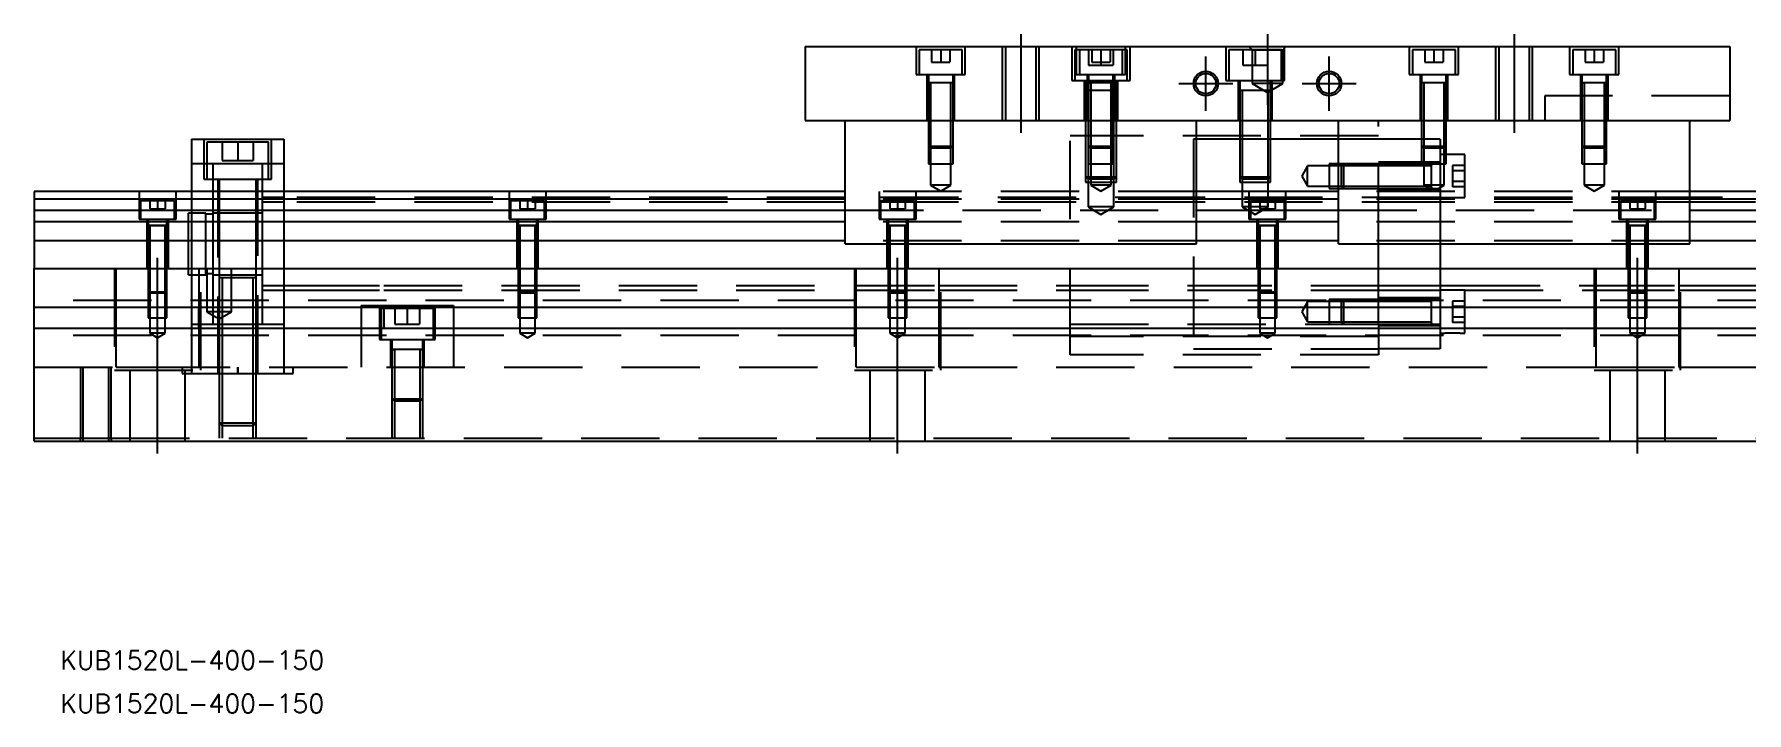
# Model space of a CAD drawing. Extents: x -14 to 651, y -281 to 102.
# Drawn here: x 0 to 277.7, y -281 to -171 of the extents above; entities that cross this region are included whole.
import ezdxf

# ---------------------------------------------------------------- set-up
doc = ezdxf.new("R2010")
doc.units = 0
doc.linetypes.add('CENTER', pattern=[50.8, 31.75, -6.35, 6.35, -6.35])
doc.linetypes.add('DASHED', pattern=[19.05, 12.7, -6.35])
doc.layers.get('0').update_dxf_attribs({"linetype": 'CONTINUOUS'})
doc.layers.add('CENTER', color=1, linetype='CENTER')
doc.styles.get("Standard").update_dxf_attribs({"font": 'txt.shx', "height": 3, "bigfont": 'bigfont.shx'})

# ---------------------------------------------------------------- blocks, each defined once
blk = doc.blocks.new('*U2')
at = {"color": 7, "linetype": 'CONTINUOUS'}
blk.add_text('KUB1520L-400-150', height=3, dxfattribs=at).set_placement((4.21, -281.02))
blk = doc.blocks.new('*U3')
at = {"color": 7, "linetype": 'CONTINUOUS'}
blk.add_text('KUB1520L-400-150', height=3, dxfattribs=at).set_placement((4.21, -273.99))

msp = doc.modelspace()

# ---------------------------------------------------------------- linework, layer by layer
at = {"color": 7, "linetype": 'CONTINUOUS'}
for p, q in [((125, -172.99), (125, -184.99)), ((125, -172.99), (275, -172.99)), ((275, -172.99), (275, -184.99)), ((149.000006, -178.89), (144.999994, -178.89)), ((149.000006, -178.89), (144.999994, -178.89)), ((171, -180.09), (170.499994, -180.09)), ((175.000006, -178.89), (170.999994, -178.89)), ((175.000006, -178.89), (170.999994, -178.89)), ((171.35, -180.09), (171, -180.09)), ((175, -180.09), (174.65, -180.09)), ((175.500006, -180.09), (175, -180.09)), ((200.500006, -180.09), (195.499994, -180.09)), ((200.500006, -180.09), (195.499994, -180.09)), ((255.000006, -178.89), (250.999994, -178.89)), ((125, -184.99), (275, -184.99)), ((131.5, -204.99), (131.5, -184.99)), ((188.5, -204.99), (188.5, -184.99)), ((211.5, -204.99), (211.5, -184.99)), ((268.5, -204.99), (268.5, -184.99)), ((25.5, -187.99), (25.5, -196.49)), ((25.5, -187.99), (40.5, -187.99)), ((40.5, -187.99), (40.5, -196.49)), ((218, -192.34), (212, -192.34)), ((226.6, -193.99), (226.6, -191.989994)), ((226.6, -193.99), (226.6, -191.989994)), ((0, -196.49), (0, -197.742272)), ((131.5, -196.49), (0, -196.49)), ((211.5, -196.49), (188.5, -196.49)), ((212, -195.64), (218, -195.64)), ((226.6, -195.990006), (226.6, -195.64)), ((400, -196.49), (268.5, -196.49)), ((131.5, -197.742272), (0, -197.742272)), ((0, -197.742272), (0, -199.51668)), ((0, -199.51668), (131.5, -199.51668)), ((0, -199.51668), (0, -201.413076)), ((211.5, -197.742272), (188.5, -197.742272)), ((188.5, -199.51668), (211.5, -199.51668)), ((400, -197.742272), (268.5, -197.742272)), ((268.5, -199.51668), (400, -199.51668)), ((0, -201.413076), (0, -204.467372)), ((131.5, -201.413076), (0, -201.413076)), ((21.500006, -201.99), (18.499994, -201.99)), ((19.998804, -201.99), (18.499994, -201.99)), ((21.500006, -201.99), (19.998804, -201.99)), ((81.500006, -201.99), (78.499994, -201.99)), ((79.998804, -201.99), (78.499994, -201.99)), ((81.500006, -201.99), (79.998804, -201.99)), ((141.500006, -201.99), (138.499994, -201.99)), ((139.998804, -201.99), (138.499994, -201.99)), ((141.500006, -201.99), (139.998804, -201.99)), ((211.5, -201.413076), (188.5, -201.413076)), ((201.500006, -201.99), (198.499994, -201.99)), ((199.998804, -201.99), (198.499994, -201.99)), ((201.500006, -201.99), (199.998804, -201.99)), ((261.500006, -201.99), (258.499994, -201.99)), ((259.998804, -201.99), (258.499994, -201.99)), ((261.500006, -201.99), (259.998804, -201.99)), ((400, -201.413076), (268.5, -201.413076)), ((131.5, -204.467372), (0, -204.467372)), ((0, -204.467372), (0, -208.99)), ((131.5, -204.99), (188.5, -204.99)), ((211.5, -204.467372), (188.5, -204.467372)), ((211.5, -204.99), (268.5, -204.99)), ((400, -204.467372), (268.5, -204.467372)), ((0, -208.99), (400, -208.99)), ((0, -215.29), (0, -208.99)), ((231.25, -211.74), (231.5, -211.74)), ((400, -215.29), (0, -215.29)), ((0, -218.69), (0, -215.29)), ((226.6, -215.29), (226.6, -213.989994)), ((226.6, -215.99), (226.6, -213.989994)), ((226.6, -215.849954), (226.6, -215.29)), ((226.6, -216.130046), (226.6, -215.849954)), ((400, -218.69), (0, -218.69)), ((0, -236.99), (0, -218.69)), ((226.6, -217.990006), (226.6, -217.98932)), ((63.000006, -222.09), (57.999994, -222.09)), ((0, -236.99), (400, -236.99))]:
    msp.add_line(p, q, dxfattribs=at)
at = {"color": 3, "linetype": 'DASHED'}
for p, q in [((143, -172.99), (143, -177.49)), ((150.5, -173.49), (143.5, -173.49)), ((143.5, -173.49), (143.5, -177.49)), ((145.5, -173.49), (145.5, -175.49)), ((147, -173.49), (147, -175.49)), ((148.5, -173.49), (148.5, -175.49)), ((150.5, -177.49), (150.5, -173.49)), ((151, -177.49), (151, -172.99)), ((157.000006, -172.99), (157.000006, -184.99)), ((157.5, -172.99), (157.5, -184.99)), ((162.5, -184.99), (162.5, -172.99)), ((162.999994, -184.99), (162.999994, -172.99)), ((168.25, -172.99), (168.25, -178.49)), ((169.5, -173.49), (168.75, -173.49)), ((168.75, -173.49), (168.75, -178.49)), ((169, -172.99), (169, -177.49)), ((176.5, -173.49), (169.5, -173.49)), ((169.5, -173.49), (169.5, -177.49)), ((171, -173.49), (171, -175.99)), ((171.5, -173.49), (171.5, -175.49)), ((173, -173.49), (173, -175.49)), ((174.5, -173.49), (174.5, -175.49)), ((175, -173.49), (175, -175.99)), ((177.25, -173.49), (176.5, -173.49)), ((176.5, -177.49), (176.5, -173.49)), ((177, -177.49), (177, -172.99)), ((177.25, -178.49), (177.25, -173.49)), ((177.75, -178.49), (177.75, -172.99)), ((193.25, -172.99), (193.25, -178.49)), ((202.25, -173.49), (193.75, -173.49)), ((193.75, -173.49), (193.75, -178.49)), ((196, -173.49), (196, -175.99)), ((197, -172.99), (197.5, -173.49)), ((197.5, -173.49), (197.5, -178.99)), ((197.5, -173.49), (202.5, -173.49)), ((198, -173.49), (198, -175.99)), ((200, -173.49), (200, -175.99)), ((202.25, -178.49), (202.25, -173.49)), ((202.5, -173.49), (203, -172.99)), ((202.5, -178.99), (202.5, -173.49)), ((202.75, -178.49), (202.75, -172.99)), ((223, -172.99), (223, -177.49)), ((230.5, -173.49), (223.5, -173.49)), ((223.5, -173.49), (223.5, -177.49)), ((225.5, -173.49), (225.5, -175.49)), ((227, -173.49), (227, -175.49)), ((228.5, -173.49), (228.5, -175.49)), ((230.5, -177.49), (230.5, -173.49)), ((231, -177.49), (231, -172.99)), ((237.000006, -172.99), (237.000006, -184.99)), ((237.5, -172.99), (237.5, -184.99)), ((242.5, -184.99), (242.5, -172.99)), ((242.999994, -184.99), (242.999994, -172.99)), ((249, -172.99), (249, -177.49)), ((256.5, -173.49), (249.5, -173.49)), ((249.5, -173.49), (249.5, -177.49)), ((251.5, -173.49), (251.5, -175.49)), ((253, -173.49), (253, -175.49)), ((254.5, -173.49), (254.5, -175.49)), ((256.5, -177.49), (256.5, -173.49)), ((257, -177.49), (257, -172.99)), ((143, -177.49), (151, -177.49)), ((144.75, -177.49), (144.75, -184.99)), ((145, -177.49), (145, -178.89)), ((145.5, -175.49), (147, -175.49)), ((147, -175.49), (148.5, -175.49)), ((149, -178.89), (149, -177.49)), ((149.25, -184.99), (149.25, -177.49)), ((169, -177.49), (177, -177.49)), ((170.75, -177.49), (170.75, -184.99)), ((171, -175.99), (173, -175.99)), ((171, -177.49), (171, -178.89)), ((171.5, -175.49), (173, -175.49)), ((173, -175.49), (174.5, -175.49)), ((173, -175.49), (173, -175.99)), ((173, -175.99), (175, -175.99)), ((175, -178.89), (175, -177.49)), ((175.25, -184.99), (175.25, -177.49)), ((196, -175.99), (198, -175.99)), ((198, -175.99), (200, -175.99)), ((223, -177.49), (231, -177.49)), ((224.75, -177.49), (224.75, -184.99)), ((225, -177.49), (225, -178.89)), ((225.5, -175.49), (227, -175.49)), ((227, -175.49), (228.5, -175.49)), ((229, -178.89), (229, -177.49)), ((229.25, -184.99), (229.25, -177.49)), ((249, -177.49), (257, -177.49)), ((250.75, -177.49), (250.75, -184.99)), ((251, -177.49), (251, -178.89)), ((251.5, -175.49), (253, -175.49)), ((253, -175.49), (254.5, -175.49)), ((255, -178.89), (255, -177.49)), ((255.25, -184.99), (255.25, -177.49)), ((149.000006, -178.89), (144.999994, -178.89)), ((145, -178.885), (145, -178.89)), ((145.216708, -178.89), (145, -178.89)), ((145, -178.89), (145, -184.99)), ((145, -178.89), (145, -178.895)), ((148.783332, -178.89), (145.216708, -178.89)), ((145.35, -178.89), (145.35, -184.99)), ((148.65, -184.99), (148.65, -178.89)), ((149, -178.89), (148.783332, -178.89)), ((149, -178.89), (149, -178.885)), ((149, -184.99), (149, -178.89)), ((149, -178.895), (149, -178.89)), ((168.25, -178.49), (177.75, -178.49)), ((170.25, -178.49), (170.25, -184.99)), ((170.5, -178.49), (170.5, -180.09)), ((170.5, -180.085), (170.5, -180.09)), ((170.757468, -180.09), (170.5, -180.09)), ((170.5, -180.09), (170.5, -184.99)), ((170.5, -180.09), (170.5, -180.095)), ((170.999654, -180.09), (170.757468, -180.09)), ((170.9, -180.09), (170.9, -184.99)), ((171.349616, -180.09), (170.999654, -180.09)), ((175.000006, -178.89), (170.999994, -178.89)), ((171, -178.885), (171, -178.89)), ((171, -178.89), (171.216462, -178.89)), ((171.216708, -178.89), (171, -178.89)), ((171, -178.89), (171, -184.99)), ((171, -178.89), (171, -178.895)), ((174.783332, -178.89), (171.216708, -178.89)), ((174.650424, -180.09), (171.349616, -180.09)), ((171.35, -178.89), (171.35, -184.99)), ((174.65, -180.09), (171.35, -180.09)), ((174.65, -184.99), (174.65, -178.89)), ((175.000386, -180.09), (174.650424, -180.09)), ((175, -178.89), (174.783332, -178.89)), ((174.783538, -178.89), (175, -178.89)), ((175, -178.89), (175, -178.885)), ((175, -184.99), (175, -178.89)), ((175, -178.895), (175, -178.89)), ((175.242552, -180.09), (175.000386, -180.09)), ((175.1, -184.99), (175.1, -180.09)), ((175.5, -180.09), (175.242552, -180.09)), ((175.5, -180.09), (175.5, -178.49)), ((175.5, -180.09), (175.5, -180.085)), ((175.5, -184.99), (175.5, -180.09)), ((175.5, -180.095), (175.5, -180.09)), ((175.75, -184.99), (175.75, -178.49)), ((193.25, -178.49), (202.75, -178.49)), ((195.25, -178.49), (195.25, -184.99)), ((200.500006, -180.09), (195.499994, -180.09)), ((195.5, -178.49), (195.5, -180.09)), ((195.5, -180.085), (195.5, -180.09)), ((195.5, -180.09), (195.757448, -180.09)), ((195.757468, -180.09), (195.5, -180.09)), ((195.5, -180.09), (195.5, -184.99)), ((195.5, -180.09), (195.5, -180.095)), ((200.242552, -180.09), (195.757468, -180.09)), ((195.9, -180.09), (195.9, -184.99)), ((202.5, -178.99), (197.5, -178.99)), ((197.5, -178.99), (200, -180.433376)), ((200, -180.433376), (202.5, -178.99)), ((200.1, -184.99), (200.1, -180.09)), ((200.5, -180.09), (200.242552, -180.09)), ((200.242602, -180.09), (200.5, -180.09)), ((200.5, -180.09), (200.5, -178.49)), ((200.5, -180.09), (200.5, -180.085)), ((200.5, -184.99), (200.5, -180.09)), ((200.5, -180.095), (200.5, -180.09)), ((200.75, -184.99), (200.75, -178.49)), ((229.000006, -178.89), (224.999994, -178.89)), ((229.000006, -178.89), (224.999994, -178.89)), ((229.000006, -178.89), (224.999994, -178.89)), ((225, -178.885), (225, -178.89)), ((225.216708, -178.89), (225, -178.89)), ((225, -178.89), (225, -178.895)), ((225, -178.89), (225, -184.99)), ((228.783332, -178.89), (225.216708, -178.89)), ((225.35, -178.89), (225.35, -184.99)), ((228.65, -184.99), (228.65, -178.89)), ((229, -178.89), (228.783332, -178.89)), ((229, -178.89), (229, -178.885)), ((229, -178.895), (229, -178.89)), ((229, -184.99), (229, -178.89)), ((255.000006, -178.89), (250.999994, -178.89)), ((251, -178.885), (251, -178.89)), ((251, -178.89), (251.216462, -178.89)), ((251.216708, -178.89), (251, -178.89)), ((251, -178.89), (251, -184.99)), ((251, -178.89), (251, -178.895)), ((254.783332, -178.89), (251.216708, -178.89)), ((251.35, -178.89), (251.35, -184.99)), ((254.65, -184.99), (254.65, -178.89)), ((255, -178.89), (254.783332, -178.89)), ((254.783538, -178.89), (255, -178.89)), ((255, -178.89), (255, -178.885)), ((255, -184.99), (255, -178.89)), ((255, -178.895), (255, -178.89)), ((245, -180.99), (245, -184.99)), ((255, -180.99), (245, -180.99)), ((275, -180.99), (255, -180.99)), ((145, -184.99), (145, -189.14)), ((145.000006, -184.99), (145.000006, -189.140006)), ((145.35, -184.99), (145.35, -189.49)), ((148.65, -189.49), (148.65, -184.99)), ((148.999994, -189.140006), (148.999994, -184.99)), ((149, -189.14), (149, -184.99)), ((168, -200.99), (168, -184.99)), ((170.5, -184.99), (170.5, -194.09)), ((170.500006, -184.99), (170.500002, -194.09)), ((170.9, -184.99), (170.9, -194.49)), ((171, -184.99), (171, -189.14)), ((171.000006, -184.99), (171.000002, -189.14)), ((171.35, -184.99), (171.35, -189.49)), ((174.65, -189.49), (174.65, -184.99)), ((174.999998, -189.14), (174.999994, -184.99)), ((175, -189.14), (175, -184.99)), ((175.1, -194.49), (175.1, -184.99)), ((175.499998, -194.09), (175.499994, -184.99)), ((175.5, -194.09), (175.5, -184.99)), ((195.5, -184.99), (195.5, -194.09)), ((195.500006, -184.99), (195.500002, -194.09)), ((195.9, -184.99), (195.9, -194.49)), ((200.1, -194.49), (200.1, -184.99)), ((200.499998, -194.09), (200.499994, -184.99)), ((200.5, -194.09), (200.5, -184.99)), ((218, -204.99), (218, -184.99)), ((225, -184.99), (225, -189.14)), ((225.000006, -184.99), (225.000002, -189.14)), ((225.35, -184.99), (225.35, -189.49)), ((228.65, -189.49), (228.65, -184.99)), ((228.999998, -189.14), (228.999994, -184.99)), ((229, -189.14), (229, -184.99)), ((251, -184.99), (251, -189.14)), ((251.000006, -184.99), (251.000002, -189.14)), ((251.35, -184.99), (251.35, -189.49)), ((254.65, -189.49), (254.65, -184.99)), ((254.999998, -189.14), (254.999994, -184.99)), ((255, -189.14), (255, -184.99)), ((27.5, -187.99), (27.5, -194.49)), ((38, -188.49), (28, -188.49)), ((28, -188.49), (28, -194.49)), ((30.5, -188.49), (30.5, -191.49)), ((33, -188.49), (33, -191.49)), ((35.5, -188.49), (35.5, -191.49)), ((38, -194.49), (38, -188.49)), ((38.5, -194.49), (38.5, -187.99)), ((218, -187.49), (168, -187.49)), ((188, -187.99), (188, -221.99)), ((188.5, -187.99), (188, -187.99)), ((195.5, -187.99), (188.5, -187.99)), ((195.9, -187.99), (195.5, -187.99)), ((200.1, -187.99), (195.9, -187.99)), ((200.5, -187.99), (200.1, -187.99)), ((211.5, -187.99), (200.5, -187.99)), ((218, -187.99), (211.5, -187.99)), ((225, -187.99), (218, -187.99)), ((225.35, -187.99), (225, -187.99)), ((228, -187.99), (225.35, -187.99)), ((228, -187.99), (228, -189.49)), ((30.5, -191.49), (33, -191.49)), ((33, -191.49), (35.5, -191.49)), ((145, -189.14), (149, -189.14)), ((145, -189.14), (145.35, -189.49)), ((145.000006, -189.140006), (145.000006, -191.99)), ((148.65, -189.49), (145.35, -189.49)), ((145.35, -189.49), (145.35, -191.99)), ((148.65, -189.49), (149, -189.14)), ((148.65, -191.99), (148.65, -189.49)), ((148.999994, -191.99), (148.999994, -189.140006)), ((171, -189.14), (175, -189.14)), ((171, -189.14), (171.35, -189.49)), ((171.000002, -189.14), (171.000006, -191.99)), ((174.65, -189.49), (171.35, -189.49)), ((171.35, -189.49), (171.35, -191.99)), ((174.65, -189.49), (175, -189.14)), ((174.65, -191.99), (174.65, -189.49)), ((174.999994, -191.99), (174.999998, -189.14)), ((225, -189.14), (229, -189.14)), ((225, -189.14), (225.35, -189.49)), ((225.000002, -189.14), (225.000006, -191.99)), ((228.65, -189.49), (225.35, -189.49)), ((225.35, -189.49), (225.35, -191.99)), ((228, -189.49), (228, -200.99)), ((228.999994, -190.49), (228, -190.49)), ((228.65, -189.49), (229, -189.14)), ((228.65, -191.99), (228.65, -189.49)), ((228.999994, -191.99), (228.999998, -189.14)), ((232, -190.49), (228.999994, -190.49)), ((232, -197.49), (232, -190.49)), ((251, -189.14), (255, -189.14)), ((251, -189.14), (251.35, -189.49)), ((251.000002, -189.14), (251.000006, -191.99)), ((254.65, -189.49), (251.35, -189.49)), ((251.35, -189.49), (251.35, -191.99)), ((254.65, -189.49), (255, -189.14)), ((254.65, -191.99), (254.65, -189.49)), ((254.999994, -191.99), (254.999998, -189.14)), ((29, -191.99), (25.5, -191.99)), ((29, -194.49), (29, -191.99)), ((37, -191.99), (29, -191.99)), ((37, -194.49), (37, -191.99)), ((40.5, -191.99), (37, -191.99)), ((145.000006, -191.99), (148.999994, -191.99)), ((145.35, -191.99), (145.35, -195.49)), ((148.65, -195.49), (148.65, -191.99)), ((170.5, -194.09), (175.5, -194.09)), ((170.5, -194.09), (170.9, -194.49)), ((170.500002, -194.09), (170.500006, -194.99)), ((171.000006, -191.99), (174.999994, -191.99)), ((171.35, -191.99), (171.35, -195.49)), ((174.65, -195.49), (174.65, -191.99)), ((175.1, -194.49), (175.5, -194.09)), ((175.499994, -194.99), (175.499998, -194.09)), ((195.5, -194.09), (200.5, -194.09)), ((195.5, -194.09), (195.9, -194.49)), ((195.500002, -194.09), (195.500006, -194.99)), ((200.1, -194.49), (200.5, -194.09)), ((200.499994, -194.99), (200.499998, -194.09)), ((206.5, -192.34), (205.547372, -193.99)), ((205.547372, -193.99), (206.5, -195.64)), ((206.5, -195.64), (206.5, -192.34)), ((210, -192.34), (206.5, -192.34)), ((212.35, -191.990002), (210, -191.990006)), ((210, -191.990006), (210, -195.989994)), ((212, -192.34), (210, -192.34)), ((212.35, -191.99), (212, -192.34)), ((212, -195.64), (212, -192.34)), ((218, -192.34), (212, -192.34)), ((212.35, -191.99), (212.35, -195.99)), ((218, -191.990002), (212.35, -191.99)), ((218, -191.990006), (212.35, -191.990002)), ((228, -191.74), (218, -191.74)), ((225.000006, -191.99), (218, -191.990002)), ((226.6, -192.34), (218, -192.34)), ((225.000006, -191.99), (228.999994, -191.99)), ((225.35, -191.99), (225.35, -195.49)), ((226.6, -195.990006), (226.6, -191.989994)), ((226.6, -195.990006), (226.6, -191.989994)), ((226.6, -191.99), (226.6, -192.206668)), ((226.6, -192.206708), (226.6, -191.99)), ((226.6, -191.99), (226.6, -192.206668)), ((226.6, -192.206708), (226.6, -191.99)), ((226.6, -193.849948), (226.6, -192.206708)), ((226.6, -195.64), (226.6, -192.34)), ((226.6, -195.773332), (226.6, -193.849948)), ((228.65, -195.49), (228.65, -191.99)), ((230, -192.25795), (230, -193.123974)), ((232, -192.25795), (230, -192.25795)), ((230, -193.123974), (230, -194.856026)), ((232, -193.123974), (230, -193.123974)), ((251.000006, -191.99), (254.999994, -191.99)), ((251.35, -191.99), (251.35, -195.49)), ((254.65, -195.49), (254.65, -191.99)), ((17, -196.49), (17, -200.99)), ((23, -200.99), (23, -196.49)), ((25.5, -196.49), (25.5, -208.99)), ((27.5, -194.49), (38.5, -194.49)), ((29, -196.49), (29, -194.49)), ((29, -204.99), (29, -196.49)), ((29.75, -194.49), (29.75, -225.99)), ((30, -194.49), (30, -196.49)), ((30, -196.49), (30, -208.99)), ((36, -196.49), (36, -194.49)), ((36, -208.99), (36, -196.49)), ((36.25, -225.99), (36.25, -194.49)), ((37, -196.49), (37, -194.49)), ((37, -204.99), (37, -196.49)), ((40.5, -196.49), (40.5, -208.99)), ((77, -196.49), (77, -200.99)), ((83, -200.99), (83, -196.49)), ((188.5, -196.49), (131.5, -196.49)), ((137, -196.49), (137, -200.99)), ((143, -200.99), (143, -196.49)), ((148.65, -195.49), (145.35, -195.49)), ((145.35, -195.49), (147, -196.442628)), ((147, -196.442628), (148.65, -195.49)), ((170.500006, -194.99), (175.499994, -194.99)), ((175.1, -194.49), (170.9, -194.49)), ((170.9, -194.49), (170.9, -194.99)), ((170.9, -194.99), (170.9, -198.99)), ((174.65, -195.49), (171.35, -195.49)), ((171.35, -195.49), (173, -196.442628)), ((173, -196.442628), (174.65, -195.49)), ((175.1, -194.99), (175.1, -194.49)), ((175.1, -198.99), (175.1, -194.99)), ((195.500006, -194.99), (200.499994, -194.99)), ((200.1, -194.49), (195.9, -194.49)), ((195.9, -194.49), (195.9, -194.99)), ((195.9, -194.99), (195.9, -198.99)), ((197, -196.49), (197, -200.99)), ((200.1, -194.99), (200.1, -194.49)), ((200.1, -198.99), (200.1, -194.99)), ((203, -200.99), (203, -196.49)), ((206.5, -195.64), (210, -195.64)), ((210, -195.64), (212, -195.64)), ((210, -195.989994), (212.35, -195.989998)), ((268.5, -196.49), (211.5, -196.49)), ((212, -195.64), (212.35, -195.99)), ((212, -195.64), (218, -195.64)), ((212.35, -195.989998), (218, -195.989994)), ((212.35, -195.99), (218, -195.989998)), ((218, -195.64), (226.6, -195.64)), ((218, -195.989998), (226.605, -195.99)), ((218, -196.24), (228, -196.24)), ((228.65, -195.49), (225.35, -195.49)), ((225.35, -195.49), (227, -196.442628)), ((226.595, -195.99), (228, -195.99)), ((226.6, -195.773292), (226.6, -195.99)), ((226.6, -195.99), (226.6, -195.773332)), ((227, -196.442628), (228.65, -195.49)), ((230, -194.856026), (230, -195.72205)), ((232, -194.856026), (230, -194.856026)), ((232, -195.72205), (230, -195.72205)), ((254.65, -195.49), (251.35, -195.49)), ((251.35, -195.49), (253, -196.442628)), ((253, -196.442628), (254.65, -195.49)), ((257, -196.49), (257, -200.99)), ((263, -200.99), (263, -196.49)), ((22.75, -197.99), (17.25, -197.99)), ((17.25, -197.99), (17.25, -200.99)), ((18.75, -197.99), (18.75, -199.29)), ((18.75, -199.29), (20, -199.29)), ((20, -197.99), (20, -199.29)), ((20, -199.29), (21.25, -199.29)), ((21.25, -197.99), (21.25, -199.29)), ((22.75, -200.99), (22.75, -197.99)), ((40.5, -197.49), (37, -197.49)), ((40.5, -198.24), (37, -198.24)), ((131.5, -197.49), (40.5, -197.49)), ((131.5, -198.24), (40.5, -198.24)), ((82.75, -197.99), (77.25, -197.99)), ((77.25, -197.99), (77.25, -200.99)), ((78.75, -197.99), (78.75, -199.29)), ((78.75, -199.29), (80, -199.29)), ((80, -197.99), (80, -199.29)), ((80, -199.29), (81.25, -199.29)), ((81.25, -197.99), (81.25, -199.29)), ((82.75, -200.99), (82.75, -197.99)), ((188, -197.49), (131.5, -197.49)), ((188.5, -197.742272), (131.5, -197.742272)), ((188, -198.24), (131.5, -198.24)), ((131.5, -199.51668), (188.5, -199.51668)), ((142.75, -197.99), (137.25, -197.99)), ((137.25, -197.99), (137.25, -200.99)), ((138.75, -197.99), (138.75, -199.29)), ((138.75, -199.29), (140, -199.29)), ((140, -197.99), (140, -199.29)), ((140, -199.29), (141.25, -199.29)), ((141.25, -197.99), (141.25, -199.29)), ((142.75, -200.99), (142.75, -197.99)), ((175.1, -198.99), (170.9, -198.99)), ((170.9, -198.99), (173, -200.202436)), ((173, -200.202436), (175.1, -198.99)), ((228, -197.49), (188, -197.49)), ((228, -198.24), (188, -198.24)), ((200.1, -198.99), (195.9, -198.99)), ((195.9, -198.99), (198, -200.202436)), ((202.75, -197.99), (197.25, -197.99)), ((197.25, -197.99), (197.25, -200.99)), ((198, -200.202436), (200.1, -198.99)), ((198.75, -197.99), (198.75, -199.29)), ((198.75, -199.29), (200, -199.29)), ((200, -197.99), (200, -199.29)), ((200, -199.29), (201.25, -199.29)), ((201.25, -197.99), (201.25, -199.29)), ((202.75, -200.99), (202.75, -197.99)), ((268.5, -197.742272), (211.5, -197.742272)), ((211.5, -199.51668), (268.5, -199.51668)), ((228, -197.49), (232, -197.49)), ((268.5, -198.24), (228, -198.24)), ((268.5, -197.49), (232, -197.49)), ((262.75, -197.99), (257.25, -197.99)), ((257.25, -197.99), (257.25, -200.99)), ((258.75, -197.99), (258.75, -199.29)), ((258.75, -199.29), (260, -199.29)), ((260, -197.99), (260, -199.29)), ((260, -199.29), (261.25, -199.29)), ((261.25, -197.99), (261.25, -199.29)), ((262.75, -200.99), (262.75, -197.99)), ((350, -197.49), (268.5, -197.49)), ((317.25, -198.24), (268.5, -198.24)), ((17, -200.99), (23, -200.99)), ((18.25, -200.99), (18.25, -208.99)), ((21.500006, -201.99), (18.499994, -201.99)), ((18.5, -200.99), (18.5, -201.99)), ((18.5, -201.985), (18.5, -201.99)), ((18.5, -201.99), (18.62467, -201.99)), ((18.624678, -201.99), (18.5, -201.99)), ((18.5, -201.99), (18.5, -201.995)), ((18.5, -201.99), (18.5, -208.99)), ((18.62467, -201.99), (21.375392, -201.99)), ((19.998804, -201.99), (18.624678, -201.99)), ((18.75, -201.99), (18.75, -208.99)), ((21.37533, -201.99), (19.998804, -201.99)), ((21.25, -208.99), (21.25, -201.99)), ((21.5, -201.99), (21.37533, -201.99)), ((21.375392, -201.99), (21.5, -201.99)), ((21.5, -201.99), (21.5, -200.99)), ((21.5, -201.99), (21.5, -201.985)), ((21.5, -201.995), (21.5, -201.99)), ((21.5, -208.99), (21.5, -201.99)), ((21.75, -208.99), (21.75, -200.99)), ((25, -204.99), (25, -199.99)), ((25.5, -199.99), (25, -199.99)), ((27.85, -199.99), (25.5, -199.99)), ((27.85, -204.99), (27.85, -199.99)), ((29, -200.19), (27.85, -200.19)), ((30, -199.99), (29, -199.99)), ((36, -199.99), (30, -199.99)), ((37, -199.99), (36, -199.99)), ((77, -200.99), (83, -200.99)), ((78.25, -200.99), (78.25, -208.99)), ((81.500006, -201.99), (78.499994, -201.99)), ((78.5, -200.99), (78.5, -201.99)), ((78.5, -201.985), (78.5, -201.99)), ((78.5, -201.99), (78.62467, -201.99)), ((78.624678, -201.99), (78.5, -201.99)), ((78.5, -201.99), (78.5, -201.995)), ((78.5, -201.99), (78.5, -208.99)), ((78.62467, -201.99), (81.375392, -201.99)), ((79.998804, -201.99), (78.624678, -201.99)), ((78.75, -201.99), (78.75, -208.99)), ((81.37533, -201.99), (79.998804, -201.99)), ((81.25, -208.99), (81.25, -201.99)), ((81.5, -201.99), (81.37533, -201.99)), ((81.375392, -201.99), (81.5, -201.99)), ((81.5, -201.99), (81.5, -200.99)), ((81.5, -201.99), (81.5, -201.985)), ((81.5, -201.995), (81.5, -201.99)), ((81.5, -208.99), (81.5, -201.99)), ((81.75, -208.99), (81.75, -200.99)), ((188.5, -201.413076), (131.5, -201.413076)), ((137, -200.99), (143, -200.99)), ((138.25, -200.99), (138.25, -208.99)), ((141.500006, -201.99), (138.499994, -201.99)), ((138.5, -200.99), (138.5, -201.99)), ((138.5, -201.985), (138.5, -201.99)), ((138.5, -201.99), (138.62467, -201.99)), ((138.624678, -201.99), (138.5, -201.99)), ((138.5, -201.99), (138.5, -201.995)), ((138.5, -201.99), (138.5, -208.99)), ((138.62467, -201.99), (141.375392, -201.99)), ((139.998804, -201.99), (138.624678, -201.99)), ((138.75, -201.99), (138.75, -208.99)), ((141.37533, -201.99), (139.998804, -201.99)), ((141.25, -208.99), (141.25, -201.99)), ((141.5, -201.99), (141.37533, -201.99)), ((141.375392, -201.99), (141.5, -201.99)), ((141.5, -201.99), (141.5, -200.99)), ((141.5, -201.99), (141.5, -201.985)), ((141.5, -201.995), (141.5, -201.99)), ((141.5, -208.99), (141.5, -201.99)), ((141.75, -208.99), (141.75, -200.99)), ((197, -200.99), (203, -200.99)), ((198.25, -200.99), (198.25, -208.99)), ((201.500006, -201.99), (198.499994, -201.99)), ((198.5, -200.99), (198.5, -201.99)), ((198.5, -201.985), (198.5, -201.99)), ((198.5, -201.99), (198.62467, -201.99)), ((198.624678, -201.99), (198.5, -201.99)), ((198.5, -201.99), (198.5, -201.995)), ((198.5, -201.99), (198.5, -208.99)), ((198.62467, -201.99), (201.375392, -201.99)), ((199.998804, -201.99), (198.624678, -201.99)), ((198.75, -201.99), (198.75, -208.99)), ((201.37533, -201.99), (199.998804, -201.99)), ((201.25, -208.99), (201.25, -201.99)), ((201.5, -201.99), (201.37533, -201.99)), ((201.375392, -201.99), (201.5, -201.99)), ((201.5, -201.99), (201.5, -200.99)), ((201.5, -201.99), (201.5, -201.985)), ((201.5, -201.995), (201.5, -201.99)), ((201.5, -208.99), (201.5, -201.99)), ((201.75, -208.99), (201.75, -200.99)), ((268.5, -201.413076), (211.5, -201.413076)), ((228, -200.99), (228, -204.99)), ((257, -200.99), (263, -200.99)), ((258.25, -200.99), (258.25, -208.99)), ((261.500006, -201.99), (258.499994, -201.99)), ((258.5, -200.99), (258.5, -201.99)), ((258.5, -201.985), (258.5, -201.99)), ((258.5, -201.99), (258.62467, -201.99)), ((258.624678, -201.99), (258.5, -201.99)), ((258.5, -201.99), (258.5, -201.995)), ((258.5, -201.99), (258.5, -208.99)), ((258.62467, -201.99), (261.375392, -201.99)), ((259.998804, -201.99), (258.624678, -201.99)), ((258.75, -201.99), (258.75, -208.99)), ((261.37533, -201.99), (259.998804, -201.99)), ((261.25, -208.99), (261.25, -201.99)), ((261.5, -201.99), (261.37533, -201.99)), ((261.375392, -201.99), (261.5, -201.99)), ((261.5, -201.99), (261.5, -200.99)), ((261.5, -201.99), (261.5, -201.985)), ((261.5, -201.995), (261.5, -201.99)), ((261.5, -208.99), (261.5, -201.99)), ((261.75, -208.99), (261.75, -200.99)), ((25, -208.99), (25, -204.99)), ((27.85, -208.99), (27.85, -204.99)), ((29, -208.99), (29, -204.99)), ((37, -208.99), (37, -204.99)), ((188.5, -204.467372), (131.5, -204.467372)), ((268.5, -204.467372), (211.5, -204.467372)), ((218, -208.99), (218, -204.99)), ((228, -204.99), (228, -208.99)), ((13, -208.99), (13, -225.49)), ((13.291796, -215.29), (13.291796, -208.99)), ((18.5, -208.99), (18.5, -212.74)), ((18.500006, -208.99), (18.500002, -212.74)), ((18.75, -208.99), (18.75, -212.99)), ((21.25, -212.99), (21.25, -208.99)), ((21.499998, -212.74), (21.499994, -208.99)), ((21.5, -212.74), (21.5, -208.99)), ((25, -209.99), (25, -208.99)), ((25, -209.99), (25.5, -209.99)), ((25.5, -208.99), (25.5, -215.29)), ((25.5, -209.99), (27.85, -209.99)), ((26.708204, -208.99), (26.708204, -215.29)), ((27, -225.49), (27, -208.99)), ((27.85, -209.99), (27.85, -208.99)), ((27.85, -209.79), (29, -209.79)), ((28, -208.99), (28, -215.99)), ((29, -215.29), (29, -208.99)), ((29, -209.99), (30, -209.99)), ((36.000006, -210.49), (29.999994, -210.49)), ((30, -208.99), (30, -210.49)), ((30, -209.99), (36, -209.99)), ((30, -210.485), (30, -210.49)), ((30.349602, -210.49), (30, -210.49)), ((30, -210.49), (30, -215.29)), ((30, -210.49), (30, -210.495)), ((35.65035, -210.49), (30.349602, -210.49)), ((30.5, -210.49), (30.5, -215.29)), ((32, -215.99), (32, -208.99)), ((35.5, -215.29), (35.5, -210.49)), ((36, -210.49), (35.65035, -210.49)), ((36, -210.49), (36, -208.99)), ((36, -209.99), (37, -209.99)), ((36, -210.49), (36, -210.485)), ((36, -215.29), (36, -210.49)), ((36, -210.495), (36, -210.49)), ((37, -215.29), (37, -208.99)), ((40.5, -208.99), (40.5, -215.29)), ((78.5, -208.99), (78.5, -212.74)), ((78.500006, -208.99), (78.500002, -212.74)), ((78.75, -208.99), (78.75, -212.99)), ((81.25, -212.99), (81.25, -208.99)), ((81.499998, -212.74), (81.499994, -208.99)), ((81.5, -212.74), (81.5, -208.99)), ((133, -208.99), (133, -225.49)), ((133.291796, -215.29), (133.291796, -208.99)), ((138.5, -208.99), (138.5, -212.74)), ((138.500006, -208.99), (138.500002, -212.74)), ((138.75, -208.99), (138.75, -212.99)), ((141.25, -212.99), (141.25, -208.99)), ((141.499998, -212.74), (141.499994, -208.99)), ((141.5, -212.74), (141.5, -208.99)), ((146.708204, -208.99), (146.708204, -215.29)), ((147, -225.49), (147, -208.99)), ((168, -215.29), (168, -208.99)), ((198.5, -208.99), (198.5, -212.74)), ((198.500006, -208.99), (198.500002, -212.74)), ((198.75, -208.99), (198.75, -212.99)), ((201.25, -212.99), (201.25, -208.99)), ((201.499998, -212.74), (201.499994, -208.99)), ((201.5, -212.74), (201.5, -208.99)), ((218, -215.29), (218, -208.99)), ((228, -208.99), (228, -215.29)), ((253, -208.99), (253, -225.49)), ((253.291796, -215.29), (253.291796, -208.99)), ((258.5, -208.99), (258.5, -212.74)), ((258.500006, -208.99), (258.500002, -212.74)), ((258.75, -208.99), (258.75, -212.99)), ((261.25, -212.99), (261.25, -208.99)), ((261.499998, -212.74), (261.499994, -208.99)), ((261.5, -212.74), (261.5, -208.99)), ((266.708204, -208.99), (266.708204, -215.29)), ((267, -225.49), (267, -208.99)), ((18.5, -212.74), (21.5, -212.74)), ((18.5, -212.74), (18.75, -212.99)), ((18.500002, -212.74), (18.500006, -215.29)), ((21.25, -212.99), (18.75, -212.99)), ((18.75, -212.99), (18.75, -216.99)), ((21.25, -212.99), (21.5, -212.74)), ((21.25, -216.99), (21.25, -212.99)), ((21.499994, -215.29), (21.499998, -212.74)), ((37, -211.74), (40.5, -211.74)), ((37, -212.49), (40.5, -212.49)), ((40.5, -211.74), (43.291796, -211.74)), ((40.5, -212.49), (43.291796, -212.49)), ((43.291796, -211.74), (56.708204, -211.74)), ((43.291796, -212.49), (56.708204, -212.49)), ((56.708204, -211.74), (133.291796, -211.74)), ((56.708204, -212.49), (133.291796, -212.49)), ((78.5, -212.74), (81.5, -212.74)), ((78.5, -212.74), (78.75, -212.99)), ((78.500002, -212.74), (78.500006, -215.29)), ((81.25, -212.99), (78.75, -212.99)), ((78.75, -212.99), (78.75, -216.99)), ((81.25, -212.99), (81.5, -212.74)), ((81.25, -216.99), (81.25, -212.99)), ((81.499994, -215.29), (81.499998, -212.74)), ((133.291796, -211.74), (146.708204, -211.74)), ((133.291796, -212.49), (146.708204, -212.49)), ((138.5, -212.74), (141.5, -212.74)), ((138.5, -212.74), (138.75, -212.99)), ((138.500002, -212.74), (138.500006, -215.29)), ((141.25, -212.99), (138.75, -212.99)), ((138.75, -212.99), (138.75, -216.99)), ((141.25, -212.99), (141.5, -212.74)), ((141.25, -216.99), (141.25, -212.99)), ((141.499994, -215.29), (141.499998, -212.74)), ((146.708204, -211.74), (168, -211.74)), ((146.708204, -212.49), (168, -212.49)), ((168, -211.74), (188, -211.74)), ((168, -212.49), (188, -212.49)), ((188, -211.74), (218, -211.74)), ((188, -212.489994), (218, -212.489994)), ((188, -212.49), (218, -212.49)), ((198.5, -212.74), (201.5, -212.74)), ((198.5, -212.74), (198.75, -212.99)), ((198.500002, -212.74), (198.500006, -215.29)), ((201.25, -212.99), (198.75, -212.99)), ((198.75, -212.99), (198.75, -216.99)), ((201.25, -212.99), (201.5, -212.74)), ((201.25, -216.99), (201.25, -212.99)), ((201.499994, -215.29), (201.499998, -212.74)), ((218, -211.74), (228, -211.74)), ((218, -212.489994), (228, -212.489994)), ((218, -212.49), (228, -212.49)), ((228, -213.74), (218, -213.74)), ((228, -211.74), (228.5, -211.74)), ((228.5, -212.49), (228, -212.49)), ((228.5, -211.74), (228.75, -211.74)), ((228.75, -212.49), (228.5, -212.49)), ((228.75, -211.74), (231.25, -211.74)), ((231.25, -212.49), (228.75, -212.49)), ((231.5, -212.49), (231.25, -212.49)), ((231.5, -211.74), (253.291796, -211.74)), ((232, -212.49), (231.5, -212.49)), ((232, -215.29), (232, -212.49)), ((232, -212.49), (253.291796, -212.49)), ((253.291796, -211.74), (266.708204, -211.74)), ((253.291796, -212.49), (266.708204, -212.49)), ((258.5, -212.74), (261.5, -212.74)), ((258.5, -212.74), (258.75, -212.99)), ((258.500002, -212.74), (258.500006, -215.29)), ((261.25, -212.99), (258.75, -212.99)), ((258.75, -212.99), (258.75, -216.99)), ((261.25, -212.99), (261.5, -212.74)), ((261.25, -216.99), (261.25, -212.99)), ((261.499994, -215.29), (261.499998, -212.74)), ((266.708204, -211.74), (318.5, -211.74)), ((266.708204, -212.49), (318.5, -212.49)), ((400, -214.14), (0, -214.14)), ((13.291796, -218.69), (13.291796, -215.29)), ((18.500006, -215.29), (18.500006, -216.99)), ((21.499994, -216.99), (21.499994, -215.29)), ((25.5, -215.29), (25.5, -218.69)), ((26.708204, -218.69), (26.708204, -215.29)), ((32, -215.99), (28, -215.99)), ((28, -215.99), (30, -217.1447)), ((29, -217.99), (29, -215.29)), ((30, -215.29), (30, -218.69)), ((30, -217.1447), (32, -215.99)), ((30.5, -215.29), (30.5, -218.69)), ((35.5, -218.69), (35.5, -215.29)), ((36, -218.69), (36, -215.29)), ((37, -217.99), (37, -215.29)), ((40.5, -215.29), (40.5, -218.69)), ((53, -214.99), (56.708204, -214.99)), ((53, -214.99), (53, -215.29)), ((53, -215.29), (53, -218.69)), ((56, -214.99), (56, -220.49)), ((56.708204, -215.49), (56.25, -215.49)), ((56.25, -215.49), (56.25, -218.69)), ((56.708204, -214.99), (68, -214.99)), ((56.708204, -215.29), (56.708204, -218.69)), ((64.75, -215.49), (56.708204, -215.49)), ((58.5, -215.49), (58.5, -217.99)), ((60.5, -215.49), (60.5, -217.99)), ((62.5, -215.49), (62.5, -217.99)), ((64.75, -218.69), (64.75, -215.49)), ((65, -220.49), (65, -214.99)), ((68, -214.99), (68, -215.29)), ((68, -215.29), (68, -218.69)), ((78.500006, -215.29), (78.500006, -216.99)), ((81.499994, -216.99), (81.499994, -215.29)), ((133.291796, -218.69), (133.291796, -215.29)), ((138.500006, -215.29), (138.500006, -216.99)), ((141.499994, -216.99), (141.499994, -215.29)), ((146.708204, -215.29), (146.708204, -218.69)), ((168, -217.99), (168, -215.29)), ((198.500006, -215.29), (198.500006, -216.99)), ((201.499994, -216.99), (201.499994, -215.29)), ((206.5, -214.34), (205.547372, -215.99)), ((205.547372, -215.99), (206.5, -217.64)), ((206.5, -217.64), (206.5, -214.34)), ((210, -214.34), (206.5, -214.34)), ((212.35, -213.990002), (210, -213.990006)), ((210, -213.990006), (210, -217.989994)), ((212, -214.34), (210, -214.34)), ((212.35, -213.99), (212, -214.34)), ((212, -217.64), (212, -214.34)), ((218, -214.34), (212, -214.34)), ((212.35, -213.99), (212.35, -217.99)), ((218, -213.99), (212.35, -213.99)), ((218, -213.990006), (212.35, -213.990002)), ((226.6, -213.99), (218, -213.99)), ((226.6, -214.34), (218, -214.34)), ((218, -217.99), (218, -215.29)), ((226.6, -213.99), (226.595, -213.99)), ((226.6, -217.990006), (226.6, -213.989994)), ((226.6, -213.99), (226.6, -214.206668)), ((226.6, -214.206708), (226.6, -213.99)), ((226.605, -213.99), (226.6, -213.99)), ((228, -213.99), (226.6, -213.99)), ((226.6, -215.289824), (226.6, -214.206708)), ((226.6, -215.78999), (226.6, -215.289824)), ((226.6, -216.19001), (226.6, -215.78999)), ((226.6, -217.98932), (226.6, -216.130046)), ((226.6, -217.773332), (226.6, -216.19001)), ((228, -215.29), (228, -218.69)), ((230, -214.25795), (230, -215.123974)), ((232, -214.25795), (230, -214.25795)), ((230, -215.123974), (230, -216.856026)), ((232, -215.123974), (230, -215.123974)), ((232, -218.69), (232, -215.29)), ((253.291796, -218.69), (253.291796, -215.29)), ((258.500006, -215.29), (258.500006, -216.99)), ((261.499994, -216.99), (261.499994, -215.29)), ((266.708204, -215.29), (266.708204, -218.69)), ((13.291796, -224.99), (13.291796, -218.69)), ((18.500006, -216.99), (21.499994, -216.99)), ((18.75, -216.99), (18.75, -219.49)), ((21.25, -219.49), (21.25, -216.99)), ((25.5, -217.99), (29, -217.99)), ((25.5, -218.69), (25.5, -225.99)), ((26.708204, -218.69), (26.708204, -224.99)), ((29, -217.99), (30, -217.99)), ((30, -217.99), (30.5, -217.99)), ((30, -218.69), (30, -225.99)), ((30.5, -217.99), (35.5, -217.99)), ((30.5, -218.69), (30.5, -225.99)), ((35.5, -217.99), (36, -217.99)), ((35.5, -225.99), (35.5, -218.69)), ((36, -217.99), (37, -217.99)), ((36, -225.99), (36, -218.69)), ((37, -217.99), (40.5, -217.99)), ((40.5, -218.69), (40.5, -225.99)), ((53, -218.69), (53, -224.99)), ((56.25, -218.69), (56.25, -220.49)), ((58.5, -217.99), (60.5, -217.99)), ((60.5, -217.99), (62.5, -217.99)), ((64.75, -220.49), (64.75, -218.69)), ((68, -218.69), (68, -224.99)), ((78.500006, -216.99), (81.499994, -216.99)), ((78.75, -216.99), (78.75, -219.49)), ((81.25, -219.49), (81.25, -216.99)), ((133.291796, -224.99), (133.291796, -218.69)), ((138.500006, -216.99), (141.499994, -216.99)), ((138.75, -216.99), (138.75, -219.49)), ((141.25, -219.49), (141.25, -216.99)), ((146.708204, -218.69), (146.708204, -224.99)), ((168, -217.99), (218, -217.99)), ((168, -218.69), (168, -217.99)), ((168, -222.99), (168, -218.69)), ((198.500006, -216.99), (201.499994, -216.99)), ((198.75, -216.99), (198.75, -219.49)), ((201.25, -219.49), (201.25, -216.99)), ((206.5, -217.64), (210, -217.64)), ((210, -217.64), (212, -217.64)), ((212, -217.64), (218, -217.64)), ((212, -217.64), (212.35, -217.99)), ((218, -217.64), (226.6, -217.64)), ((218, -217.99), (218, -218.69)), ((218, -217.99), (226.6, -217.99)), ((218, -218.24), (228, -218.24)), ((218, -218.69), (218, -222.99)), ((226.595, -217.99), (226.6, -217.99)), ((226.6, -217.773292), (226.6, -217.99)), ((226.6, -217.99), (226.6, -217.773332)), ((226.6, -217.99), (226.605, -217.99)), ((226.6, -217.99), (228, -217.99)), ((228, -218.69), (228, -221.99)), ((232, -216.856026), (230, -216.856026)), ((230, -216.856026), (230, -217.72205)), ((232, -217.72205), (230, -217.72205)), ((232, -219.49), (232, -218.69)), ((253.291796, -224.99), (253.291796, -218.69)), ((258.500006, -216.99), (261.499994, -216.99)), ((258.75, -216.99), (258.75, -219.49)), ((261.25, -219.49), (261.25, -216.99)), ((266.708204, -218.69), (266.708204, -224.99)), ((400, -219.84), (0, -219.84)), ((21.25, -219.49), (18.75, -219.49)), ((18.75, -219.49), (20, -220.211688)), ((20, -220.211688), (21.25, -219.49)), ((56, -220.49), (65, -220.49)), ((57.75, -220.49), (57.75, -224.99)), ((63.000006, -222.09), (57.999994, -222.09)), ((58, -220.49), (58, -222.095)), ((58, -222.085), (58, -224.99)), ((58, -222.09), (58.257448, -222.09)), ((58.257468, -222.09), (58, -222.09)), ((62.742552, -222.09), (58.257468, -222.09)), ((58.4, -222.09), (58.4, -224.99)), ((62.6, -224.99), (62.6, -222.09)), ((63, -222.09), (62.742552, -222.09)), ((62.742602, -222.09), (63, -222.09)), ((63, -222.095), (63, -220.49)), ((63, -224.99), (63, -222.085)), ((63.25, -224.99), (63.25, -220.49)), ((81.25, -219.49), (78.75, -219.49)), ((78.75, -219.49), (80, -220.211688)), ((80, -220.211688), (81.25, -219.49)), ((141.25, -219.49), (138.75, -219.49)), ((138.75, -219.49), (140, -220.211688)), ((140, -220.211688), (141.25, -219.49)), ((218, -219.998332), (168, -219.998332)), ((188, -221.99), (218, -221.99)), ((201.25, -219.49), (198.75, -219.49)), ((198.75, -219.49), (200, -220.211688)), ((200, -220.211688), (201.25, -219.49)), ((228, -221.99), (218, -221.99)), ((228, -219.49), (228.75, -219.49)), ((231.25, -219.49), (228.75, -219.49)), ((231.25, -219.49), (232, -219.49)), ((261.25, -219.49), (258.75, -219.49)), ((258.75, -219.49), (260, -220.211688)), ((260, -220.211688), (261.25, -219.49)), ((218, -222.99), (168, -222.99)), ((0, -224.99), (133.291796, -224.99)), ((7.500006, -224.99), (7.500006, -236.49)), ((7.9, -224.99), (7.9, -236.49)), ((12.1, -236.49), (12.1, -224.99)), ((12.499994, -236.49), (12.499994, -224.99)), ((13, -225.49), (27, -225.49)), ((13.291796, -224.99), (26.708204, -224.99)), ((15.5, -225.49), (15.5, -236.99)), ((24, -224.99), (24, -225.99)), ((24, -225.99), (33, -225.99)), ((24.5, -236.99), (24.5, -225.49)), ((30, -225.99), (30, -233.99)), ((30.000006, -225.99), (30.000006, -233.990006)), ((30.5, -225.99), (30.5, -234.49)), ((33, -224.99), (33, -225.99)), ((33, -225.99), (33, -224.99)), ((33, -225.99), (42, -225.99)), ((35.5, -234.49), (35.5, -225.99)), ((35.999994, -233.990006), (35.999994, -225.99)), ((36, -233.99), (36, -225.99)), ((42, -225.99), (42, -224.99)), ((58, -224.99), (58, -230.09)), ((58.000006, -224.99), (58.000006, -230.090006)), ((58.4, -224.99), (58.4, -230.49)), ((62.6, -230.49), (62.6, -224.99)), ((62.999994, -230.090006), (62.999994, -224.99)), ((63, -230.09), (63, -224.99)), ((133, -225.49), (147, -225.49)), ((133.291796, -224.99), (146.708204, -224.99)), ((135.5, -225.49), (135.5, -236.99)), ((144.5, -236.99), (144.5, -225.49)), ((146.708204, -224.99), (253.291796, -224.99)), ((253, -225.49), (267, -225.49)), ((253.291796, -224.99), (266.708204, -224.99)), ((255.5, -225.49), (255.5, -236.99)), ((264.5, -236.99), (264.5, -225.49)), ((266.708204, -224.99), (343.291796, -224.99)), ((58, -230.09), (63, -230.09)), ((58, -230.09), (58.4, -230.49)), ((58.000006, -230.090006), (58.000006, -236.49)), ((62.6, -230.49), (58.4, -230.49)), ((58.4, -230.49), (58.4, -236.49)), ((62.6, -230.49), (63, -230.09)), ((62.6, -236.49), (62.6, -230.49)), ((62.999994, -236.49), (62.999994, -230.090006)), ((30, -233.99), (36, -233.99)), ((30, -233.99), (30.5, -234.49)), ((30.000006, -233.990006), (30.000006, -236.49)), ((35.5, -234.49), (30.5, -234.49)), ((30.5, -234.49), (30.5, -236.49)), ((35.5, -234.49), (36, -233.99)), ((35.5, -236.49), (35.5, -234.49)), ((35.999994, -236.49), (35.999994, -233.990006)), ((0, -236.49), (7.500006, -236.49)), ((7.9, -236.49), (7.500006, -236.49)), ((7.500006, -236.99), (7.500006, -236.49)), ((7.500006, -236.49), (7.9, -236.49)), ((7.9, -236.49), (12.1, -236.49)), ((7.9, -236.49), (7.9, -236.99)), ((12.499994, -236.49), (12.1, -236.49)), ((12.1, -236.99), (12.1, -236.49)), ((12.1, -236.49), (12.499994, -236.49)), ((12.499994, -236.49), (12.499994, -236.99)), ((12.499994, -236.49), (400, -236.49))]:
    msp.add_line(p, q, dxfattribs=at)
at = {"color": 3, "linetype": 'CONTINUOUS'}
for centre in [(190, -178.99), (210, -178.99)]:
    msp.add_circle(centre, 2, dxfattribs=at)
at = {"color": 7, "linetype": 'CONTINUOUS'}
for centre in [(190, -178.99), (210, -178.99)]:
    msp.add_circle(centre, 1.65, dxfattribs=at)
at = {"layer": 'CENTER', "color": 1, "linetype": 'CENTER'}
for p, q in [((160, -170.99), (160, -186.99)), ((200, -170.99), (200, -182.433376)), ((240, -170.99), (240, -186.99)), ((190, -183.39), (190, -174.59)), ((210, -183.39), (210, -174.59)), ((185.6, -178.99), (194.4, -178.99)), ((205.6, -178.99), (214.4, -178.99)), ((20, -238.99), (20, -206.99)), ((140, -238.99), (140, -206.99)), ((260, -238.99), (260, -206.99))]:
    msp.add_line(p, q, dxfattribs=at)

# ---------------------------------------------------------------- block references
at = {"color": 7, "linetype": 'CONTINUOUS'}
for name in ['*U3', '*U2']:
    msp.add_blockref(name, (0, 0), dxfattribs=at)

doc.saveas('drawing.dxf')
